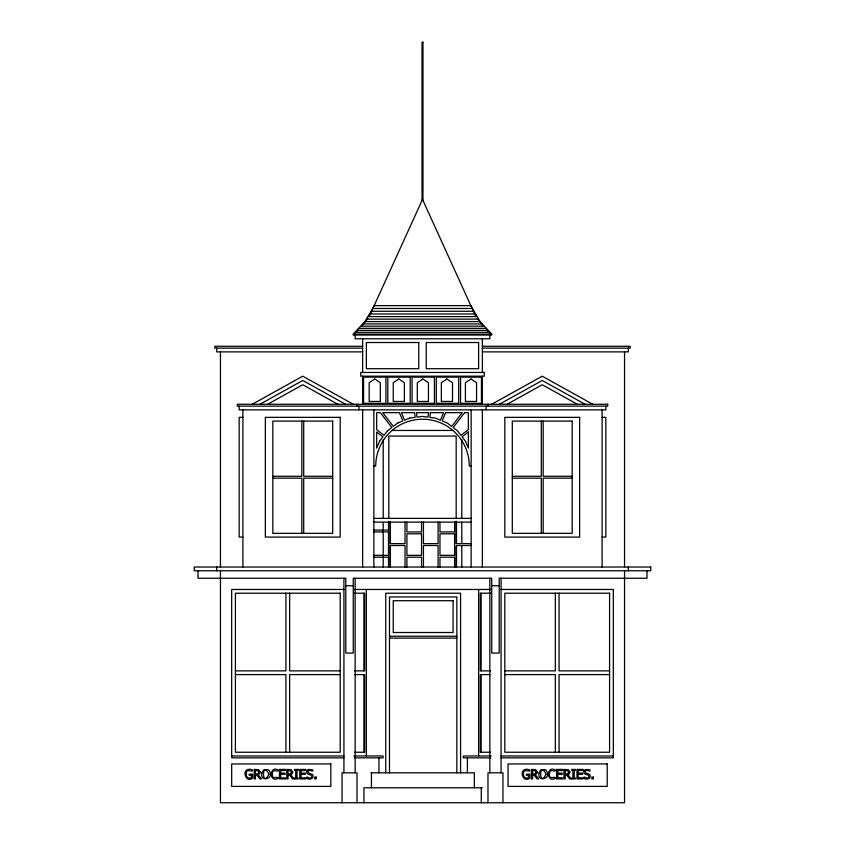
<?xml version="1.0" encoding="UTF-8"?>
<svg xmlns="http://www.w3.org/2000/svg" width="845" height="845" viewBox="0 0 845 845"><rect width="100%" height="100%" fill="white"/><g stroke="black" fill="none" stroke-linecap="round" stroke-linejoin="round"><path stroke-width="1.27" d="M369.276 316.379L422.5 199.399L475.724 316.379M372.814 308.488L374.177 305.626L470.823 305.626L480.097 321.586L491.727 334.102L491.727 335.042L353.273 335.042L353.273 334.102L364.903 321.586L372.814 308.488L472.186 308.488M361.681 326.381L367.755 318.375M358.375 330.173L353.273 334.102L491.727 334.102L486.625 330.173M252.254 404.259L302.763 376.194L353.273 404.259M259.954 404.259L302.763 380.472L345.573 404.259M267.664 404.259L302.763 384.76L337.873 404.259M491.727 404.259L542.236 376.194L592.746 404.259M499.427 404.259L542.236 380.472L585.046 404.259M507.127 404.259L542.236 384.76L577.336 404.259M371.377 311.277L473.622 311.277M369.867 313.981L475.133 313.981M368.283 316.611L476.717 316.611M366.624 319.146L478.376 319.146M364.903 321.586L480.097 321.586M363.107 323.931L481.893 323.931M361.259 326.181L483.741 326.181M359.347 328.325L485.653 328.325M357.382 330.353L487.618 330.353M355.354 332.286L489.646 332.286M362.632 346.26L214.831 346.26L214.831 348.129L362.632 348.129M482.368 346.26L630.169 346.26L630.169 348.129L482.368 348.129M362.632 351.879L216.711 351.879L216.711 348.129M482.368 351.879L628.289 351.879L628.289 348.129M242.895 417.356L239.156 417.356L239.156 537.093L242.895 537.093M602.105 417.356L605.844 417.356L605.844 537.093L602.105 537.093M392.376 430.454L452.624 430.454M373.86 465.996L375.729 465.996A46.771 46.771 0 0 1 422.5 419.226A46.771 46.771 0 0 1 469.271 465.996L471.14 465.996M272.829 476.284L301.834 476.284L301.834 421.095M332.698 476.284L303.704 476.284L303.704 421.095M512.302 476.284L541.296 476.284L541.296 421.095M572.171 476.284L543.166 476.284L543.166 421.095M272.829 478.154L301.834 478.154L301.834 533.343M332.698 478.154L303.704 478.154L303.704 533.343M512.302 478.185L541.296 478.154L541.275 533.343M572.171 478.154L543.166 478.154L543.166 533.343M373.86 518.376L471.14 518.376M373.86 522.125L471.14 522.125M373.86 530.079L388.51 530.079L388.51 522.125M373.86 531.949L388.51 531.949L388.51 555.334L373.86 555.334M471.14 543.641L456.49 543.641L456.49 522.125M471.14 545.511L456.49 545.511L456.49 567.027M373.86 557.204L388.51 557.204L388.51 567.027M345.795 585.733L353.273 585.733M491.727 585.733L499.205 585.733M343.926 589.472L231.678 589.472L231.678 757.849L343.926 757.849M353.907 589.472L491.093 589.472M501.074 589.472L613.322 589.472L613.322 757.849L501.074 757.849M354.509 593.211L364.702 593.211L364.702 670.856L354.509 670.856M490.491 593.211L480.298 593.211L480.298 670.856L490.491 670.856M389.492 636.243L456.839 636.243M389.492 638.112L456.839 638.112M235.417 670.856L285.927 670.856L285.927 593.211M340.186 670.856L289.666 670.856L289.666 593.211M504.814 670.856L555.334 670.856L555.334 593.211M609.583 670.856L559.073 670.856L559.073 593.211M235.417 674.595L285.927 674.595L285.927 752.24M340.186 674.595L289.666 674.595L289.666 752.24M354.509 674.595L364.702 674.595L364.702 752.24L354.509 752.24M490.491 674.595L480.298 674.595L480.298 752.24L490.491 752.24M504.814 674.595L555.334 674.595L555.334 752.24M609.583 674.595L559.073 674.595L559.073 752.24M231.678 755.979L343.926 755.979M353.907 755.979L383.112 755.979L383.112 757.849L354.678 757.849M491.093 755.979L463.271 755.979L463.271 757.849L490.818 757.849M501.074 755.979L613.322 755.979M370.997 772.816L474.341 772.816L474.341 787.783M482.368 787.783L363.952 787.783L363.952 802.75M477.245 318.375L483.319 326.381M647.006 570.766L647.006 578.244L499.205 578.244L499.205 653.079L491.727 653.079L491.727 578.244L353.273 578.244L353.273 653.079L345.795 653.079L345.795 578.244L197.994 578.244L197.994 570.766M628.289 567.027L628.289 570.766M624.55 351.879L624.55 567.027M624.55 570.766L624.55 802.75L220.45 802.75L220.45 570.766M605.844 406.128L605.844 409.867L239.156 409.867L239.156 406.128M602.105 409.867L602.105 567.027M502.944 802.75L502.944 772.816L487.977 772.816L487.977 802.75M501.074 578.244L501.074 772.816M489.846 334.102L489.846 338.782L355.153 338.782L355.153 334.102M489.846 578.244L489.846 772.816M487.977 404.259L487.977 406.128M486.107 406.128L486.107 409.867M482.368 338.782L482.368 372.455M482.368 376.194L482.368 404.259M482.368 409.867L482.368 567.027M481.28 787.783L481.28 802.75M481.132 593.211L481.132 670.856M481.132 674.595L481.132 752.24M478.629 589.472L478.629 755.979M471.14 409.867L471.14 567.027M467.401 757.849L467.401 772.816M461.792 439.643L461.792 518.439M461.792 522.379L461.792 543.388M461.792 546.007L461.792 567.027M460.578 772.816L460.578 593.211L385.742 593.211L385.742 772.816M456.839 772.816L456.839 596.961L389.492 596.961L389.492 772.816M456.173 518.566L456.173 436.062L388.827 436.062L388.827 518.566M456.173 521.185L456.173 543.451M456.173 546.071L456.173 567.027M454.621 522.125L454.621 531.949L439.96 531.949L439.96 522.125M454.621 567.027L454.621 557.204L439.96 557.204L439.96 567.027M438.09 522.125L438.09 543.641L423.44 543.641L423.44 522.125M438.09 567.027L438.09 545.511L423.44 545.511L423.44 567.027M421.56 522.125L421.56 531.949L406.91 531.949L406.91 522.125M421.56 567.027L421.56 557.204L406.91 557.204L406.91 567.027M405.04 522.125L405.04 543.641L390.379 543.641L390.379 522.125M405.04 567.027L405.04 545.511L390.379 545.511L390.379 567.027M388.827 521.185L388.827 567.027M383.207 439.643L383.207 518.439M383.207 522.379L383.207 567.027M378.93 757.849L378.93 772.816M373.86 409.867L373.86 567.027M371.441 772.816L371.441 787.783M366.371 589.472L366.371 755.979M363.868 593.211L363.868 670.856M363.868 674.595L363.868 752.24M362.632 338.782L362.632 372.455M362.632 376.194L362.632 404.259M362.632 409.867L362.632 567.027M358.893 406.128L358.893 409.867M357.023 404.259L357.023 406.128M357.023 802.75L357.023 772.816L342.056 772.816L342.056 802.75M355.153 578.244L355.153 772.816M343.926 578.244L343.926 772.816M242.895 409.867L242.895 567.027M220.45 351.879L220.45 567.027M216.711 567.027L216.711 570.766M268.879 774.178C261.707 789.177 261.739 759.148 268.879 774.178M546.039 774.178C538.867 789.177 538.909 759.148 546.039 774.178M246.286 773.312C245.462 776.312 248.409 779.196 251.356 777.717L251.356 775.256L249.148 775.256L249.148 774.147L252.602 774.147L252.602 778.298C245.536 783.241 241.311 769.468 249.455 769.246A6.105 6.105 0 0 1 251.926 769.774L252.56 770.059C253.236 773.08 246.064 767.83 246.286 773.312M272.407 773.312C270.77 780.833 278.765 775.456 278.258 778.287C269.059 783.653 269.09 764.746 278.258 770.048C278.998 773.006 272.09 767.894 272.407 773.312M523.446 773.312C522.632 776.312 525.579 779.196 528.516 777.717L528.516 775.256L526.319 775.256L526.319 774.147L529.773 774.147L529.773 778.298C522.696 783.241 518.471 769.468 526.615 769.246A6.105 6.105 0 0 1 529.097 769.774L529.73 770.059C530.396 773.08 523.235 767.83 523.446 773.312M549.577 773.312C547.94 780.833 555.936 775.456 555.429 778.287C546.229 783.653 546.25 764.746 555.429 770.048C556.168 773.006 549.261 767.894 549.577 773.312M261.844 773.048C259.88 782.428 274.403 779.132 269.534 771.21A3.644 3.644 0 0 0 267.728 769.563L263.524 769.953L261.844 773.048M539.015 773.048C537.05 782.428 551.574 779.132 546.694 771.21A3.644 3.644 0 0 0 544.898 769.563L540.694 769.953L539.015 773.048M306.788 771.411C305.605 775.488 312.523 773.545 311.689 777.073C310.411 780.273 305.901 774.717 306.661 778.361C308.816 779.692 313.041 779.439 313.136 776.228C313.516 772.71 307.348 774.633 308.182 771.231C309.354 768.316 313.622 773.312 312.766 769.858L308.657 769.436A3.031 3.031 0 0 0 307.242 770.439L306.788 771.411M583.958 771.411C582.775 775.488 589.694 773.545 588.849 777.073C587.581 780.273 582.944 774.685 583.832 778.361C585.986 779.692 590.211 779.439 590.306 776.228C590.687 772.71 584.518 774.633 585.353 771.231C586.525 768.316 590.792 773.312 589.937 769.858L585.828 769.436A3.031 3.031 0 0 0 584.402 770.439L583.958 771.411M428.573 412.677L427.992 417.124L422.5 416.395L417.007 417.124L416.427 412.677L428.573 412.677M430.464 412.677L429.851 417.367L435.333 418.085L440.456 420.208L443.572 412.677L430.464 412.677M260.154 772.003L259.626 773.745L258.179 774.791L261.559 778.932L259.922 778.932L256.901 775.15L255.465 775.15L255.465 778.932L254.197 778.932L254.197 769.415L258.559 769.658L260.154 772.003M292.74 772.003L292.212 773.745L290.764 774.791L294.155 778.932L292.507 778.932L289.497 775.15L288.05 775.15L288.05 778.932L286.782 778.932L286.782 769.415L291.145 769.658L292.74 772.003M537.314 772.003L536.786 773.745L535.339 774.791L538.73 778.932L537.093 778.932L534.072 775.15L532.625 775.15L532.625 778.932L531.357 778.932L531.357 769.415L535.73 769.658L537.314 772.003M569.91 772.003L569.382 773.745L567.935 774.791L571.315 778.932L569.678 778.932L566.657 775.15L565.22 775.15L565.22 778.932L563.953 778.932L563.953 769.415L568.315 769.658L569.91 772.003M258.823 772.098L257.957 773.851L255.465 774.094L255.465 770.503L258.232 770.83L258.823 772.098M291.419 772.098L290.543 773.851L288.05 774.094L288.05 770.503L290.817 770.83L291.419 772.098M535.994 772.098L535.117 773.851L532.625 774.094L532.625 770.503L535.392 770.83L535.994 772.098M568.579 772.098L567.713 773.851L565.22 774.094L565.22 770.503L567.988 770.83L568.579 772.098M379.542 441.196L376.669 448.146L376.669 432.006L382.912 436.802L379.542 441.196M445.6 412.677L442.188 420.926L447.301 423.039L451.695 426.408L462.236 412.677L445.6 412.677M387.422 430.918L384.053 435.323L376.669 429.651L376.669 412.677L380.408 412.677L391.816 427.549L387.422 430.918M464.592 412.677L453.184 427.549L457.578 430.918L460.947 435.323L468.331 429.651L468.331 412.677L464.592 412.677M397.699 423.039L393.305 426.408L382.764 412.677L399.4 412.677L402.811 420.926L397.699 423.039M468.331 432.006L462.088 436.802L465.458 441.196L468.331 448.146L468.331 432.006M374.757 379.004L369.18 382.743L369.18 401.449L380.334 401.449L380.334 382.743L374.757 379.004M398.819 379.004L393.242 382.743L393.242 401.449L404.385 401.449L404.385 382.743L398.819 379.004M422.87 379.004L417.303 382.743L417.303 401.449L428.447 401.449L428.447 382.743L422.87 379.004M446.931 379.004L441.354 382.743L441.354 401.449L452.508 401.449L452.508 382.743L446.931 379.004M470.992 379.004L465.415 382.743L465.415 401.449L476.569 401.449L476.569 382.743L470.992 379.004M409.667 418.085L404.544 420.208L401.428 412.677L414.536 412.677L415.149 417.367L409.667 418.085M422.965 42.25L422.035 42.25L422.035 200.434L422.965 200.434L422.965 42.25M418.761 342.521L366.371 342.521L366.371 368.716L418.761 368.716L418.761 342.521M478.629 342.521L426.239 342.521L426.239 368.716L478.629 368.716L478.629 342.521M484.238 372.455L360.762 372.455L360.762 376.194L484.238 376.194L484.238 372.455M385.943 377.134L363.572 377.134L363.572 403.329L385.943 403.329L385.943 377.134M410.195 377.134L387.813 377.134L387.813 403.329L410.195 403.329L410.195 377.134M434.436 377.134L412.064 377.134L412.064 403.329L434.436 403.329L434.436 377.134M458.687 377.134L436.305 377.134L436.305 403.329L458.687 403.329L458.687 377.134M481.428 377.134L460.557 377.134L460.557 403.329L481.428 403.329L481.428 377.134M607.713 404.259L237.287 404.259L237.287 406.128L607.713 406.128L607.713 404.259M340.186 417.356L265.351 417.356L265.351 537.093L340.186 537.093L340.186 417.356M579.649 417.356L504.814 417.356L504.814 537.093L579.649 537.093L579.649 417.356M332.698 421.095L272.829 421.095L272.829 533.343L332.698 533.343L332.698 421.095M572.171 421.095L512.302 421.095L512.302 533.343L572.171 533.343L572.171 421.095M421.56 533.818L406.91 533.818L406.91 555.334L421.56 555.334L421.56 533.818M454.621 533.818L439.96 533.818L439.96 555.334L454.621 555.334L454.621 533.818M650.745 567.027L194.255 567.027L194.255 570.766L650.745 570.766L650.745 567.027M340.186 593.211L235.417 593.211L235.417 752.24L340.186 752.24L340.186 593.211M609.583 593.211L504.814 593.211L504.814 752.24L609.583 752.24L609.583 593.211M453.1 600.7L393.231 600.7L393.231 632.504L453.1 632.504L453.1 600.7M330.828 763.943L231.678 763.943L231.678 786.399L330.828 786.399L330.828 763.943M607.206 763.943L508.046 763.943L508.046 786.399L607.206 786.399L607.206 763.943M285.388 769.415L279.441 769.415L279.441 778.932L285.388 778.932L285.388 777.812L280.709 777.812L280.709 774.273L285.071 774.273L285.071 773.154L280.709 773.154L280.709 770.545L285.388 770.545L285.388 769.415M298.232 769.415L294.535 769.415L294.535 770.386L295.75 770.386L295.75 777.96L294.535 777.96L294.535 778.932L298.232 778.932L298.232 777.96L297.017 777.96L297.017 770.386L298.232 770.386L298.232 769.415M305.742 769.415L299.795 769.415L299.795 778.932L305.742 778.932L305.742 777.812L301.052 777.812L301.052 774.273L305.425 774.273L305.425 773.154L301.052 773.154L301.052 770.545L305.742 770.545L305.742 769.415M562.559 769.415L556.612 769.415L556.612 778.932L562.559 778.932L562.559 777.812L557.869 777.812L557.869 774.273L562.242 774.273L562.242 773.154L557.869 773.154L557.869 770.545L562.559 770.545L562.559 769.415M575.403 769.415L571.706 769.415L571.706 770.386L572.921 770.386L572.921 777.96L571.706 777.96L571.706 778.932L575.403 778.932L575.403 777.96L574.188 777.96L574.188 770.386L575.403 770.386L575.403 769.415M582.913 769.415L576.955 769.415L576.955 778.932L582.913 778.932L582.913 777.812L578.223 777.812L578.223 774.273L582.585 774.273L582.585 773.154L578.223 773.154L578.223 770.545L582.913 770.545L582.913 769.415M316.199 777.115L314.678 777.115L314.678 778.932L316.199 778.932L316.199 777.115M593.37 777.115L591.838 777.115L591.838 778.932L593.37 778.932L593.37 777.115"/></g></svg>
